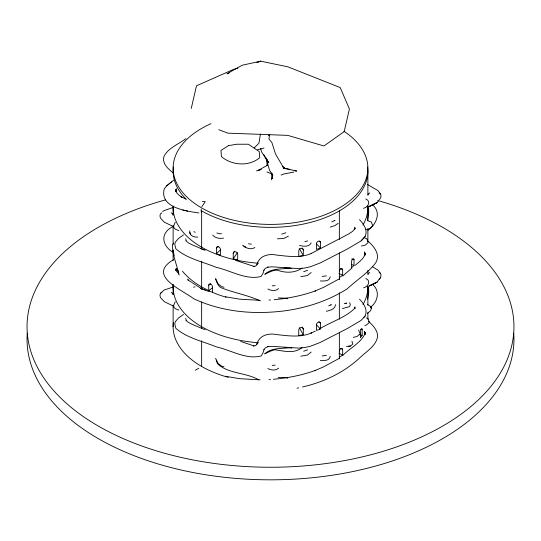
<?xml version="1.0" encoding="UTF-8"?>
<svg xmlns="http://www.w3.org/2000/svg" width="541" height="541" viewBox="0 0 541 541"><rect width="100%" height="100%" fill="white"/><g stroke="black" fill="none" stroke-linecap="round" stroke-linejoin="round"><path stroke-width="0.81" d="M272.231 174.256L272.137 178.686L272.366 177.137M290.084 268.079C281.503 269.425 271.805 267.896 264.786 274.287C268.715 272.705 272.644 269.925 277.154 270.128C285.384 273.07 294.48 273.293 302.013 268.147M302.013 347.66C293.635 354.213 283.842 350.866 274.666 349.777C271.19 350.46 267.89 352.529 264.84 353.794M354.68 228.978L354.835 227.409L355.119 228.87M354.68 308.492L354.835 306.923L355.119 308.384M269.499 134.973L268.958 139.044L271.9 142.601L275.443 153.86L283.031 166.851L284.6 168.366L296.705 171.071L294.771 170.564L295.873 170.828M260.485 133.884L258.929 143.216L254.236 147.916M367.657 219.673L368.732 212.802L368.604 207.954M367.657 299.187L368.732 292.316L368.604 287.46M176.129 270.162L176.44 268.512L176.116 269.932M335.521 304.624C335.271 309.256 329.983 310.385 326.345 311.278M263.852 270.304L265.327 268.35L268.052 267.078L267.612 267.18L272.197 266.828L298.605 268.606L304.759 268.025L310.311 266.781L320.191 262.953L347.275 249.07L361.111 240.894L365.087 236.559C368.036 230.189 363.809 224.177 359.522 219.666M263.852 349.811L265.327 347.856L268.052 346.592L267.612 346.693L272.197 346.341L298.605 348.113L304.759 347.538L310.311 346.294L320.191 342.46L347.275 328.576L361.111 320.4L365.087 316.066C368.036 309.695 363.809 303.684 359.522 299.18M175.953 191.129L176.44 189.005L175.839 191.717L175.352 189.756L176.42 192.468L178.767 195.017L181.999 197.249L180.701 196.633L185.732 199M175.899 191.426L176.44 189.005M215.561 278.913C216.468 281.225 217.84 286.683 221.526 287.886C234.131 292.911 247.758 295.075 260.133 300.864M215.561 358.419C216.075 358.629 216.752 363.038 217.793 364.059C228.769 373.959 246.013 372.424 258.686 379.802M191.25 108.471L196.478 85.816L233.117 69.586L237.851 68.146M271.379 179.835L272.461 175.494M172.478 244.302C172.072 254.683 177.008 264.847 179.064 274.99M330.22 276.762C329.726 281.611 323.843 281.043 320.333 280.948M330.22 356.276C329.726 361.118 323.843 360.549 320.333 360.462M264.042 269.979L262.879 273.645L261.127 276.444C246.277 280.414 230.601 270.48 216.211 267.315C202.611 261.722 187.051 258.632 175.805 248.759L174.804 244.451L175.237 242.253L178.584 238.392L183.494 234.902M264.042 349.486L262.879 353.158L261.127 355.958C246.277 359.921 230.601 349.993 216.211 346.822C202.611 341.229 187.051 338.139 175.805 328.272L174.804 323.958L175.237 321.767L178.584 317.905L183.494 314.409M256.968 264.623C259.058 255.778 268.606 253.357 276.566 255.068C288.218 256.319 300.559 258.3 311.663 253.33L311.061 253.553L348.641 233.989L352.489 231.44L354.943 228.654M201.867 206.635L205.235 201.644L202.429 201.408M257.421 263.683L256.38 265.448L255.068 266.294L253.337 266.321L254.013 266.395L235.849 260.437M175.237 222.25L173.6 226.03L174.107 228.106L175.906 229.519L178.875 230.588M175.237 301.763L173.6 305.543L174.107 307.613L175.906 309.033L178.875 310.094M233.232 253.222A2.387 1.819 33.7 0 1 235.463 251.768A2.387 1.819 33.7 0 1 237.695 254.216L237.695 259.836L233.232 258.841L233.232 253.222L234.591 251.193M233.232 258.841L237.303 252.755M362.186 335.231L360.468 337.807L360.468 332.188A2.387 0.703 -77.4 0 1 361.327 328.948A2.387 0.703 -77.4 0 1 362.186 329.618L362.186 335.231L359.745 334.69M380.499 277.547L376.969 282.179L367.17 286.804M269.722 134.411L268.749 135.757L269.695 134.445M290.084 347.593C281.563 348.918 271.582 347.43 264.84 353.834M311.21 242.916C308.952 247.271 303.474 246.398 299.531 245.445M171.456 181.898L166.621 185.888L164.248 188.836C159.345 207.534 186.016 211.091 198.865 212.958M378.389 200.975L376.969 202.665L367.17 207.298M311.21 272.542L307.329 275.552L300.81 276.688M311.21 352.056L307.329 355.065L300.81 356.194M354.943 308.167C345.158 317.838 330.97 321.753 319.44 329.009M361.111 240.894L365.087 236.559M363.897 317.357L365.087 316.066M173.6 306.159L164.356 301.716L161.921 299.159A6.56 5.356 0 0 1 160.501 293.323L164.031 290.118L173.242 286.926M370.869 306.943C377.861 301.682 380.08 290.923 372.932 284.701M338.159 223.345L334.906 225.577L330.193 227.119M367.9 230.338C375.907 224.819 381.723 212.884 372.932 205.195M216.4 248.028A2.387 1.65 47.6 0 1 218.415 246.818A2.387 1.65 47.6 0 1 220.437 249.502L220.437 255.122L216.4 253.648L216.4 248.028L218.192 246.398M216.4 253.648L220.579 249.834M354.024 265.408L351.467 267.741L351.467 262.121A2.387 1.041 -69.9 0 1 352.746 259.004A2.387 1.041 -69.9 0 1 354.024 259.788L354.024 265.408L351.711 264.563M359.988 333.871L357.006 336.563L353.232 337.354M342.73 275.998L351.954 268.032M342.73 355.505C350.128 347.802 361.3 342.899 365.5 332.708L365.019 334.669L364.56 331.457L364.884 332.877M355.268 265.259C359.217 261.803 364.059 258.537 365.5 253.195L365.019 255.156L364.56 251.95L364.884 253.364M166.621 185.888L173.661 180.153M348.715 346.348L350.446 346.024L352.786 344.09L351.941 341.209M173.505 259.768C146.334 275.443 181.972 289.739 193.725 298.76C217.631 309.905 244.302 313.76 270.5 312.15C297.516 310.703 324.269 303.271 347.275 288.82C356.566 280.069 367.799 273.191 375.596 262.953C380.992 254.554 373.784 246.013 367.495 240.738M367.427 313.388L370.511 310.737L371.397 308.634L370.761 306.646L367.366 304.36M226.01 297.198A97.38 56.223 0 0 1 212.491 292.343L208.725 290.645L208.725 285.195L210.672 283.748M212.627 287.758L208.725 290.645L201.644 286.94A97.38 56.223 0 0 1 182.473 271.224M161.921 212.836L160.501 213.817A6.56 5.356 0 0 0 161.921 219.653L164.356 222.202L173.6 226.645M160.501 293.323L161.921 292.35M369.801 192.961L368.38 193.935A6.56 5.356 0 0 0 367.934 195.287M369.801 272.475L368.38 273.448A6.56 5.356 0 0 0 367.934 274.801M173.37 226.395C160.089 232.529 161.313 245.438 173.1 252.268M288.4 236.167L283.599 238.554L277.425 238.784M185.881 138.611C178.544 144.332 168.413 147.734 163.984 156.356C161.698 163.7 168.569 169.259 173.661 173.289M162.611 211.538L164.031 210.605L173.242 207.419M278.574 288.63C275.558 291.383 271.224 290.835 267.876 289.022M278.574 368.144C275.558 370.889 271.224 370.342 267.876 368.536M195.227 370.267L198.777 368.218M339.356 277.364L342.656 275.369L342.656 269.749A2.387 1.346 -61.2 0 0 341.006 268.796A2.387 1.346 -61.2 0 0 339.356 271.751M339.356 357.155L342.656 355.16L342.656 349.54A2.387 1.346 -61.2 0 0 341.006 348.587A2.387 1.346 -61.2 0 0 339.356 351.542M330.788 304.989L331.322 304.678L328.671 305.881M307.626 270.317L303.67 271.724M345.956 303.42L346.619 303.028L344.232 303.663M307.626 349.824L303.67 351.237M334.439 220.701L335.001 220.376L331.782 221.891M363.559 208.332C368.137 207.196 371.43 201.259 365.757 198.973M363.559 287.846C368.137 286.703 371.43 280.765 365.757 278.48M285.851 232.738L281.719 234.192M267.322 165.323L258.632 170.144L260.241 169.732M339.714 278.622L323.687 287.305L315.004 291.044L315.646 290.801C302.324 295.643 288.306 298.429 274.199 299.694M339.714 358.128L323.687 366.812L315.004 370.551L315.646 370.308C302.094 375.231 287.812 378.051 273.462 379.261M307.626 240.948L304.914 241.671M315.335 331.119L311.061 333.067L311.663 332.843C300.559 337.807 288.218 335.826 276.566 334.575C268.606 332.864 259.058 335.285 256.968 344.137L257.421 343.197L256.38 344.955L255.068 345.807L253.337 345.834L254.013 345.909L240.589 341.425M281.117 175.108L283.66 174.019L293.932 172.072M254.858 247.541C250.693 250.165 245.979 248.197 242.652 245.235M256.454 170.895L261.357 169.407M326.439 275.876L322.179 276.444M326.439 355.39L322.179 355.951M229.276 72.947L226.916 73.833L242.118 65.238L260.742 61.174L287.927 66.847L340.201 87.561L349.418 108.971L344.191 131.625L323.917 145.975L287.738 135.372L227.876 133.154L218.828 129.712M258.382 62.053L260.742 61.174L256.792 62.371M364.898 325.574L366.372 325.073L369.347 322.382L367.981 318.527L366.473 317.973M320.563 248.049L316.404 249.408L316.404 243.788A2.387 1.697 -44.5 0 1 318.487 241.158A2.387 1.697 -44.5 0 1 320.563 242.429L320.563 248.049L316.485 243.89M257.577 149.722L264.022 148.031M302.52 386.984C324.106 382.02 344.881 372.161 360.915 356.735C366.784 351.407 374.298 346.801 377.03 338.97C379.322 331.707 373.304 325.865 368.529 321.313M275.146 285.682L272.177 285.837M275.146 365.189L272.177 365.344M297.016 388.181L298.605 387.87M303.305 255.555L298.767 256.42L298.767 250.808A2.387 1.853 -29.8 0 1 301.039 248.42A2.387 1.853 -29.8 0 1 303.305 249.942L303.305 255.555L299.369 248.671M303.305 334.663L298.767 335.528L298.767 329.909A2.387 1.853 -29.8 0 1 301.039 327.528A2.387 1.853 -29.8 0 1 303.305 329.043L303.305 334.663L299.369 327.778M342.453 308.546L349.107 306.794L349.871 306.138L350.284 304.529L349.723 302.717M366.034 229.411L369.807 228.62L372.783 225.928L371.417 222.067L367.65 220.681M361.395 246.013L365.168 245.222L368.151 242.53L366.778 238.676L364.519 237.844M346.416 346.436L350.446 346.024M223.548 238.148C219.687 238.73 215.311 238.324 212.694 235.092M251.389 244.099L248.434 243.835M269.019 300.059L270.5 299.985M269.019 379.572L270.5 379.498M221.519 233.732L218.882 233.685L216.853 232.961M260.147 300.329L239.778 299.187L225.354 296.766M260.147 379.836L239.778 378.7L225.354 376.272M197.722 237.073C193.725 237.668 189.14 235.389 189.715 230.831M278.25 297.915L287.251 298.24A3.767 0.852 -87 0 1 287.636 298.903M278.25 377.422L287.251 377.753A3.767 0.852 -87 0 1 287.636 378.416M284.62 267.795L291.822 268.451L291.437 268.41M284.62 347.308L291.822 347.958L291.437 347.924M289.814 169.387L283.2 168.089L284.6 168.366L282.564 166.486L284.336 167.852M360.556 329.253L362.186 329.618M182.851 210.016L187.639 211.139M221.972 286.71L224.008 287.264M221.972 366.216L224.008 366.778M351.711 258.943L354.024 259.788M195.186 232.387L193.915 231.555M185.955 240.86L188.383 242.889L192.258 244.877L204.2 249.888M200.285 248.407L205.161 250.253M205.161 329.767L192.258 324.39L188.383 322.402L185.955 320.373M205.249 290.104L201.286 288.556L195.862 285.046M200.285 288.164L209.205 291.653M266.956 171.977L272.042 173.992M367.386 184.427L378.058 190.675L380.499 193.935A6.56 5.356 0 0 1 379.079 199.771M221.384 286.399L218.172 283.984L215.697 278.737M221.384 365.905L218.172 363.498L216.461 360.022M340.472 268.552L342.656 269.749M339.018 273.367L342.656 275.369M340.472 348.343L342.656 349.54M339.018 353.158L342.656 355.16M372.357 266.639L378.058 270.189L380.499 273.448A6.56 5.356 0 0 1 379.079 279.284M187.72 279.792L191.568 282.274M192.197 282.679L195.26 284.661M243.815 246.094L245.58 247.257L244.322 246.425M379.079 192.961L380.499 193.935M379.079 272.475L380.499 273.448M171.199 212.836L172.62 213.817A6.56 5.356 0 0 1 173.066 215.169M171.199 292.35L172.62 293.323A6.56 5.356 0 0 1 173.066 294.676M178.665 273.435L176.724 271.494L175.5 269.026L175.818 270.331M319.4 241.239L320.563 242.429M318.818 321.658L320.563 323.444L320.563 328.259M316.485 324.904L320.563 329.056L316.404 330.423L316.404 324.803A2.387 1.697 -44.5 0 1 318.487 322.172A2.387 1.697 -44.5 0 1 320.563 323.444M302.121 247.873L303.305 249.942M302.121 326.98L303.305 329.043M265.611 157.255L268.789 162.827L261.621 151.98L260.627 148.484M263.94 154.807L266.612 160.068L269.54 170.266L272.847 175.406L271.731 173.181M358.615 330.017L359.772 333.04M187.923 279.149L188.39 280.475M189.817 232.407L190.506 234.632M177.624 269.79L178.767 273.976M185.732 238.757L186.165 240.664M185.732 318.27L186.165 320.171M271.514 173.174L272.441 177.583L272.285 174.337M266.936 159.331L266.997 165.627M367.88 171.139L367.88 194.774M367.88 207.433L367.88 220.681M367.88 228.965L367.88 241.387M367.88 270.378L367.88 273.692M367.88 305.165L367.88 286.94A97.38 56.223 0 0 1 362.964 304.576M367.88 312.617L367.88 319.244M339.356 210.895L339.356 239.589M339.356 252.918L339.356 279.758M339.356 292.735L339.356 319.244M339.356 332.492L339.356 358.845M212.491 292.343L212.491 286.892A2.387 1.535 53.5 0 0 210.605 284.093A2.387 1.535 53.5 0 0 208.725 285.195M201.644 248.84L201.644 210.895A97.38 56.223 0 0 0 311.055 222.256A97.38 56.223 0 0 0 367.616 167M201.644 261.262L201.644 289.428M201.644 301.851L201.644 328.353M201.644 340.776L201.644 366.453M173.12 207.433L173.12 214.885M173.12 225.651L173.12 243.869M173.12 250.497L173.12 260.437M173.12 284.458L173.12 294.392M173.12 305.165L173.12 326.696M201.252 211.964A6.56 1.948 -77.3 0 1 201.252 209.184M193.631 287.21A3.767 2.292 -54.1 0 1 195.064 286.906M258.578 342.737A97.38 56.223 0 0 1 173.188 284.87M174.175 255.433A97.38 56.223 0 0 1 173.587 252.694M173.384 251.322A97.38 56.223 0 0 1 173.235 249.942M173.235 244.424A97.38 56.223 0 0 1 173.384 243.051M367.853 206.053A97.38 56.223 0 0 1 362.964 225.063M258.578 263.23A97.38 56.223 0 0 1 173.147 206.053M186.368 199.446A97.38 56.223 0 0 1 173.384 167M228.146 377.32A97.38 56.223 0 0 1 173.384 322.558M343.92 131.24A97.38 56.223 0 0 1 333.013 211.281A97.38 56.223 0 0 1 194.618 203.409A97.38 56.223 0 0 1 210.97 123.679M377.665 200.495A243.45 140.552 0 0 1 459.945 414.974A243.45 140.552 0 0 1 79.453 413.818A243.45 140.552 0 0 1 165.641 199.845M513.72 333.141A243.45 140.552 0 0 1 270.5 479.826A243.45 140.552 0 0 1 27.28 333.141M228.471 145.651L220.931 150.472L221.445 156.592C231.819 165.553 249.11 166.763 259.741 157.668L259.227 151.548L248.366 144.231L236.762 144.231L228.471 145.651M376.969 202.665L369.449 206.412L376.969 202.665M376.969 282.179L369.449 285.925L376.969 282.179M371.397 308.634L370.761 306.646L371.397 308.634"/></g></svg>
